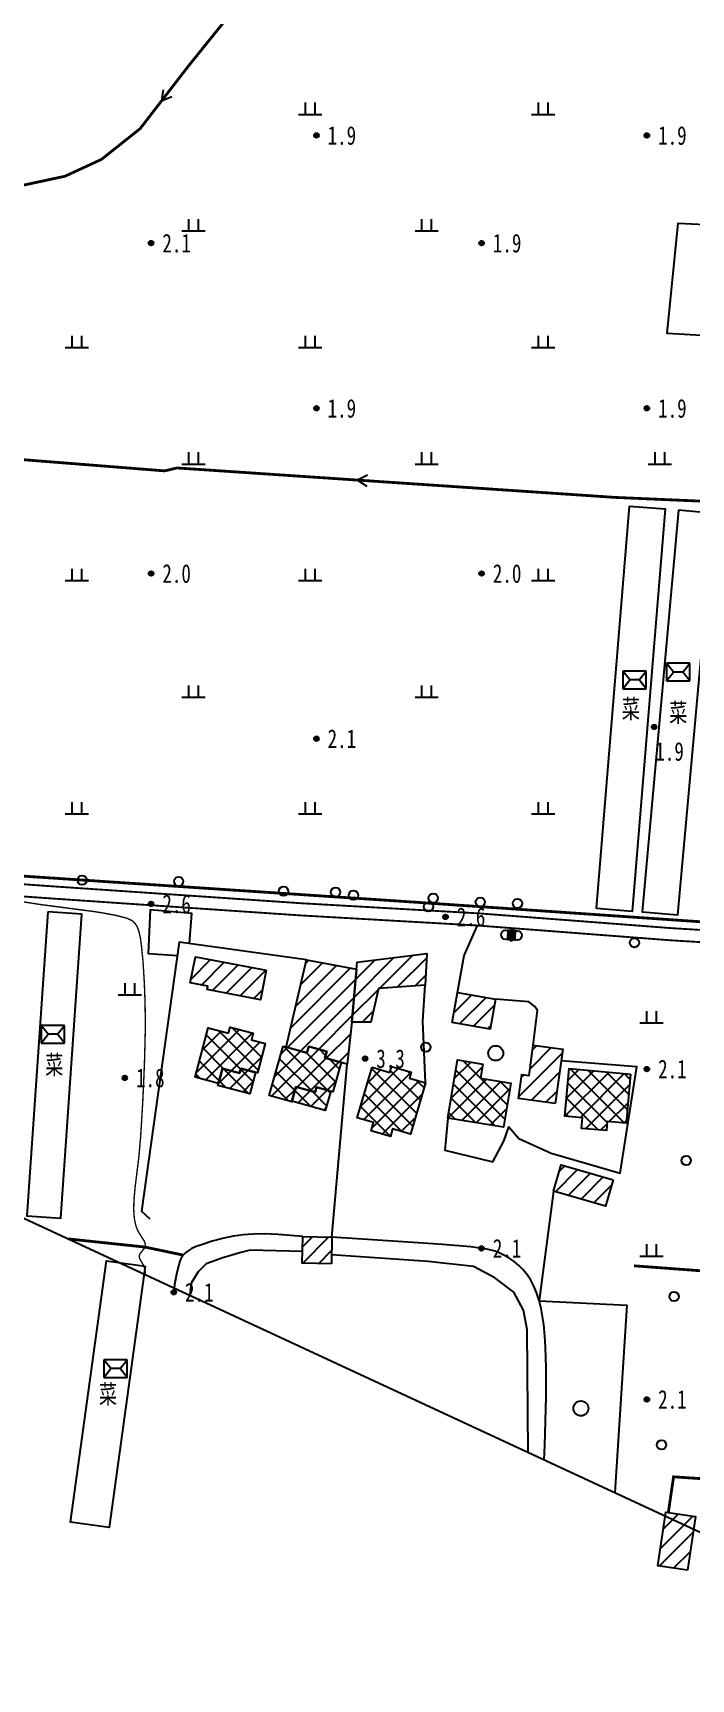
# Model space of a CAD drawing. Header units: metres. Extents: x 494039 to 619385, y 3351420 to 3402703.
# Drawn here: x 586540.3 to 586681.4, y 3393712.2 to 3394065.3 of the extents above; entities that cross this region are included whole.
import ezdxf
from ezdxf.enums import TextEntityAlignment as Align

# ---------------------------------------------------------------- set-up
doc = ezdxf.new("R2010")
doc.units = ezdxf.units.M
for name, pattern in [('2430', [0]), ('2450', [0]), ('4410a', [0]), ('8521', [0]), ('9610', [0])]:
    doc.linetypes.add(name, pattern=pattern)
for name, color, linetype in [('210100', 130, 'Continuous'), ('220200', 130, 'Continuous'), ('261301', 141, 'Continuous'), ('310300', 8, 'Continuous'), ('310500', 8, 'Continuous'), ('330400', 8, 'Continuous'), ('380201', 8, '2430'), ('380202', 8, '2450'), ('440100', 8, 'Continuous'), ('510301', 8, 'Continuous'), ('510402', 8, 'Continuous'), ('720100', 8, 'Continuous'), ('760201', 8, '8521'), ('810100', 8, '9610'), ('810302', 8, 'Continuous'), ('810501', 8, 'Continuous'), ('范围线', 8, 'Continuous')]:
    doc.layers.add(name, color=color, linetype=linetype)
doc.layers.add('710101', color=8, linetype='Continuous', lineweight=0)
pattern_1 = [(45, (0, 0), (-1.767766953, 1.767766953), []), (135, (0, 0), (-1.767766953, -1.767766953), [])]
pattern_2 = [(45, (0, 0), (-1.767766953, 1.767766953), [])]

# ---------------------------------------------------------------- blocks, each defined once
blk = doc.blocks.new('gc170')
at = {"linetype": 'Continuous'}
blk.add_circle((0, 0), 0.5, dxfattribs=at)
blk = doc.blocks.new('gu')
at = {"flags": 128}
for points in [[(3.75, 0), (-3.75, 0)], [(2.71, -0.6), (3.75, 0), (3.75, 0), (2.71, 0.6)]]:
    blk.add_lwpolyline(points, dxfattribs=at)
blk = doc.blocks.new('p_point')
for radius in [0.25, 0.2, 0.15, 0.1, 0.05]:
    blk.add_circle((0, 0), radius)
blk.add_point((0, 0))
blk = doc.blocks.new('vm')
at = {"linetype": 'Continuous'}
for p, q in [((1.25, 0), (-1.25, 0)), ((-0.5, 0), (-0.5, 1.3)), ((0.5, 1.3), (0.5, 0))]:
    blk.add_line(p, q, dxfattribs=at)
blk = doc.blocks.new('v1')
blk.add_circle((0, 0), 0.8)
blk = doc.blocks.new('mf')
for p, q in [((1.25, 0.95), (-1.25, 0.95)), ((-1.25, 0.95), (-1.25, -0.95)), ((0.5, 0), (-0.5, 0)), ((1.25, -0.95), (1.25, 0.95)), ((-1.25, -0.95), (1.25, -0.95))]:
    blk.add_line(p, q)
at = {"flags": 128}
for points in [[(-1.25, -0.95), (-0.5, 0), (-1.25, 0.95)], [(1.25, -0.95), (0.5, 0), (1.25, 0.95)]]:
    blk.add_lwpolyline(points, dxfattribs=at)
blk = doc.blocks.new('1-3&1-4')
at = {"layer": '310300', "linetype": 'Continuous'}
h = blk.add_hatch(dxfattribs=at)
h.set_pattern_fill('ANSI31', color=8, scale=20, style=0)
h.set_pattern_definition(pattern_2)
h.paths.add_polyline_path([(586590.2685, 3393864.2369), (586589.0564, 3393857.9087), (586577.6413, 3393860.0951), (586577.7753, 3393860.7946), (586574.0311, 3393861.5118), (586575.1093, 3393867.1405)])
h = blk.add_hatch(dxfattribs=at)
h.set_pattern_fill('ANSI31', color=8, scale=20, style=0)
h.set_pattern_definition(pattern_2)
h.paths.add_polyline_path([(586608.6308, 3393853.0834), (586609.8298, 3393865.9811), (586624.7649, 3393867.8626), (586624.3778, 3393861.033), (586614.3729, 3393860.305), (586612.7056, 3393853.1021)])
h = blk.add_hatch(dxfattribs=at)
h.set_pattern_fill('ANSI31', color=8, scale=20, style=0)
h.set_pattern_definition(pattern_2)
h.paths.add_polyline_path([(586607.6558, 3393844.1221), (586602.892, 3393845.4583), (586603.2782, 3393846.8349), (586599.4234, 3393847.9162), (586599.0283, 3393846.5077), (586594.6028, 3393847.7491), (586598.9157, 3393866.4464), (586609.6906, 3393864.4835), (586608.6308, 3393853.0834)])
h = blk.add_hatch(dxfattribs=at)
h.set_pattern_fill('ANSI31', color=8, scale=20, style=0)
h.set_pattern_definition(pattern_2)
h.paths.add_polyline_path([(586630.1948, 3393853.0368), (586631.3317, 3393859.4899), (586639.4426, 3393858.0609), (586638.3056, 3393851.6078)])
h = blk.add_hatch(dxfattribs=at)
h.set_pattern_fill('ANSI31', color=8, scale=20, style=0)
h.set_pattern_definition(pattern_2)
h.paths.add_polyline_path([(586652.2696, 3393835.6481), (586644.4103, 3393836.7333), (586645.1227, 3393841.8926), (586646.6605, 3393841.6802), (586647.5561, 3393848.1663), (586653.8776, 3393847.2934)])
h = blk.add_hatch(dxfattribs=at)
h.set_pattern_fill('ANSI31', color=8, scale=20, style=0)
h.set_pattern_definition(pattern_2)
h.paths.add_polyline_path([(586664.6962, 3393819.2866), (586663.0643, 3393813.6229), (586651.8983, 3393816.8401), (586653.5302, 3393822.5037)])
h = blk.add_hatch(dxfattribs=at)
h.set_pattern_fill('ANSI31', color=8, scale=20, style=0)
h.set_pattern_definition(pattern_2)
h.paths.add_polyline_path([(586604.268, 3393801.2953), (586598.014, 3393801.4386), (586598.1437, 3393807.1022), (586604.3977, 3393806.959)])
h = blk.add_hatch(dxfattribs=at)
h.set_pattern_fill('ANSI31', color=8, scale=20, style=0)
h.set_pattern_definition(pattern_2)
h.paths.add_polyline_path([(586680.6507, 3393735.555), (586674.275, 3393736.4809), (586675.9529, 3393748.0336), (586682.3286, 3393747.1077)])
at = {"layer": '310500', "linetype": 'Continuous'}
h = blk.add_hatch(dxfattribs=at)
h.set_pattern_fill('ANSI37', color=8, scale=20, style=0)
h.set_pattern_definition(pattern_1)
h.paths.add_polyline_path([(586582.2291, 3393850.7273), (586582.5831, 3393852.0592), (586587.5236, 3393850.7462), (586587.1451, 3393849.3221), (586590.0912, 3393848.5391), (586588.4078, 3393842.2051), (586584.8317, 3393843.1555), (586584.5776, 3393842.1992), (586580.9137, 3393843.1729), (586580.0597, 3393839.9598), (586575.0495, 3393841.2913), (586577.8655, 3393851.887)])
h = blk.add_hatch(dxfattribs=at)
h.set_pattern_fill('ANSI37', color=8, scale=20, style=0)
h.set_pattern_definition(pattern_1)
h.paths.add_polyline_path([(586593.9393, 3393847.9352), (586599.0283, 3393846.5077), (586599.4234, 3393847.9162), (586603.2782, 3393846.8349), (586602.892, 3393845.4583), (586606.3496, 3393844.4885), (586604.5849, 3393838.1973), (586601.1169, 3393839.1701), (586600.8055, 3393838.0597), (586596.6856, 3393839.2153), (586595.784, 3393836.001), (586590.9705, 3393837.3512)])
h = blk.add_hatch(dxfattribs=at)
h.set_pattern_fill('ANSI37', color=8, scale=20, style=0)
h.set_pattern_definition(pattern_1)
h.paths.add_polyline_path([(586584.5776, 3393842.1992), (586584.8317, 3393843.1555), (586588.01, 3393842.3108), (586586.7897, 3393837.7192), (586579.9475, 3393839.5376), (586580.9137, 3393843.1729)])
h = blk.add_hatch(dxfattribs=at)
h.set_pattern_fill('ANSI37', color=8, scale=20, style=0)
h.set_pattern_definition(pattern_1)
h.paths.add_polyline_path([(586612.9903, 3393843.4668), (586616.8352, 3393842.3347), (586617.1992, 3393843.5711), (586621.3598, 3393842.346), (586620.9873, 3393841.0812), (586624.4619, 3393840.0581), (586621.2257, 3393829.0675), (586617.3972, 3393830.1948), (586616.92, 3393828.5743), (586612.7688, 3393829.7967), (586613.2937, 3393831.5793), (586609.7935, 3393832.61)])
h = blk.add_hatch(dxfattribs=at)
h.set_pattern_fill('ANSI37', color=8, scale=20, style=0)
h.set_pattern_definition(pattern_1)
h.paths.add_polyline_path([(586629.2152, 3393832.5442), (586631.2974, 3393845.0073), (586636.7175, 3393844.1018), (586636.2135, 3393841.085), (586642.7337, 3393839.9956), (586641.1555, 3393830.5494)])
h = blk.add_hatch(dxfattribs=at)
h.set_pattern_fill('ANSI37', color=8, scale=20, style=0)
h.set_pattern_definition(pattern_1)
h.paths.add_polyline_path([(586668.4358, 3393841.9554), (586667.4757, 3393831.4512), (586663.4103, 3393831.8228), (586663.2287, 3393829.8353), (586657.8981, 3393830.3225), (586658.1035, 3393832.5702), (586654.3282, 3393832.9153), (586655.2645, 3393843.1592)])
h = blk.add_hatch(dxfattribs=at)
h.set_pattern_fill('ANSI37', color=8, scale=20, style=0)
h.set_pattern_definition(pattern_1)
h.paths.add_polyline_path([(586600.8055, 3393838.0597), (586601.1169, 3393839.1701), (586604.1255, 3393838.3262), (586602.9584, 3393834.1656), (586595.83, 3393836.1651), (586596.6856, 3393839.2153)])
at = {"layer": '210100', "color": 141, "linetype": 'Continuous', "elevation": 0.9784, "flags": 128}
for points in [[(586598.0707, 3393803.9131), (586598.0706, 3393803.9131), (586586.831, 3393804.2106), (586584.8818, 3393803.7376), (586581.036, 3393802.5748), (586577.4595, 3393801.2479), (586575.692, 3393799.5569), (586574.2172, 3393797.1338), (586573.8945, 3393794.5393)], [(586646.4768, 3393760.845), (586646.2549, 3393787.1917), (586645.4695, 3393791.3615), (586643.3845, 3393795.2158), (586639.3208, 3393798.2458), (586634.7129, 3393800.6846), (586625.0412, 3393801.7799), (586604.3122, 3393803.226)]]:
    blk.add_lwpolyline(points, dxfattribs=at)
at = {"layer": '220200', "color": 141, "linetype": 'Continuous', "const_width": 0.6, "flags": 128}
for points in [[(586516.7115, 3394035.3716), (586520.7204, 3394032.0768), (586524.9477, 3394031.16), (586532.6776, 3394031.4276), (586547.1479, 3394034.5243), (586554.982, 3394038.1394), (586563.2795, 3394044.741), (586573.6625, 3394058.208), (586582.0444, 3394068.6003), (586583.9923, 3394069.6335), (586586.9934, 3394069.73), (586644.9478, 3394068.5476), (586704.029, 3394067.6809), (586733.3777, 3394066.9202)], [(586534.4949, 3394031.8166), (586533.6617, 3394001.2639), (586534.5193, 3393999.6247), (586533.392, 3393974.118), (586568.5616, 3393971.3365), (586571.1585, 3393971.967), (586665.0712, 3393965.6495), (586698.5412, 3393964.1871)], [(586695.1594, 3393873.8327), (586620.0751, 3393878.9813), (586527.6634, 3393885.1264), (586488.7379, 3393888.8955)], [(586669.1663, 3393800.8471), (586751.1362, 3393794.7475)]]:
    blk.add_lwpolyline(points, dxfattribs=at)
at = {"layer": '220200', "color": 141, "linetype": 'Continuous', "const_width": 0.6, "elevation": 2.2585, "flags": 128}
blk.add_lwpolyline([(586547.8742, 3393806.6186), (586564.3129, 3393804.8694), (586572.5168, 3393803.1432)], dxfattribs=at)
at = {"layer": '310300', "color": 8, "linetype": 'Continuous', "flags": 128}
for points, elevation in [([(586590.2685, 3393864.2369), (586589.0564, 3393857.9087), (586577.6413, 3393860.0951), (586577.7753, 3393860.7946), (586574.0311, 3393861.5118), (586575.1093, 3393867.1405)], 6.4696), ([(586630.1948, 3393853.0368), (586631.3317, 3393859.4899), (586639.4426, 3393858.0609), (586638.3056, 3393851.6078)], 5.5002), ([(586664.6962, 3393819.2866), (586663.0643, 3393813.6229), (586651.8983, 3393816.8401), (586653.5302, 3393822.5037)], 4.7907), ([(586680.6507, 3393735.555), (586674.275, 3393736.4809), (586675.9529, 3393748.0336), (586682.3286, 3393747.1077)], 5.2502)]:
    blk.add_lwpolyline(points, close=True, dxfattribs=dict(at, elevation=elevation))
for points in [[(586608.6308, 3393853.0834), (586609.8298, 3393865.9811), (586624.7649, 3393867.8626), (586624.3778, 3393861.033), (586614.3729, 3393860.305), (586612.7056, 3393853.1021)], [(586607.6558, 3393844.1221), (586602.892, 3393845.4583), (586603.2782, 3393846.8349), (586599.4234, 3393847.9162), (586599.0283, 3393846.5077), (586594.6028, 3393847.7491), (586598.9157, 3393866.4464), (586609.6906, 3393864.4835), (586608.6308, 3393853.0834)], [(586652.2696, 3393835.6481), (586644.4103, 3393836.7333), (586645.1227, 3393841.8926), (586646.6605, 3393841.6802), (586647.5561, 3393848.1663), (586653.8776, 3393847.2934)], [(586604.268, 3393801.2953), (586598.014, 3393801.4386), (586598.1437, 3393807.1022), (586604.3977, 3393806.959)]]:
    blk.add_lwpolyline(points, close=True, dxfattribs=at)
at = {"layer": '310500', "color": 8, "linetype": 'Continuous', "flags": 128}
for points in [[(586582.2291, 3393850.7273), (586582.5831, 3393852.0592), (586587.5236, 3393850.7462), (586587.1451, 3393849.3221), (586590.0912, 3393848.5391), (586588.4078, 3393842.2051), (586584.8317, 3393843.1555), (586584.5776, 3393842.1992), (586580.9137, 3393843.1729), (586580.0597, 3393839.9598), (586575.0495, 3393841.2913), (586577.8655, 3393851.887)], [(586593.9393, 3393847.9352), (586599.0283, 3393846.5077), (586599.4234, 3393847.9162), (586603.2782, 3393846.8349), (586602.892, 3393845.4583), (586606.3496, 3393844.4885), (586604.5849, 3393838.1973), (586601.1169, 3393839.1701), (586600.8055, 3393838.0597), (586596.6856, 3393839.2153), (586595.784, 3393836.001), (586590.9705, 3393837.3512)], [(586584.5776, 3393842.1992), (586584.8317, 3393843.1555), (586588.01, 3393842.3108), (586586.7897, 3393837.7192), (586579.9475, 3393839.5376), (586580.9137, 3393843.1729)], [(586612.9903, 3393843.4668), (586616.8352, 3393842.3347), (586617.1992, 3393843.5711), (586621.3598, 3393842.346), (586620.9873, 3393841.0812), (586624.4619, 3393840.0581), (586621.2257, 3393829.0675), (586617.3972, 3393830.1948), (586616.92, 3393828.5743), (586612.7688, 3393829.7967), (586613.2937, 3393831.5793), (586609.7935, 3393832.61)], [(586629.2152, 3393832.5442), (586631.2974, 3393845.0073), (586636.7175, 3393844.1018), (586636.2135, 3393841.085), (586642.7337, 3393839.9956), (586641.1555, 3393830.5494)], [(586668.4358, 3393841.9554), (586667.4757, 3393831.4512), (586663.4103, 3393831.8228), (586663.2287, 3393829.8353), (586657.8981, 3393830.3225), (586658.1035, 3393832.5702), (586654.3282, 3393832.9153), (586655.2645, 3393843.1592)], [(586600.8055, 3393838.0597), (586601.1169, 3393839.1701), (586604.1255, 3393838.3262), (586602.9584, 3393834.1656), (586595.83, 3393836.1651), (586596.6856, 3393839.2153)]]:
    blk.add_lwpolyline(points, close=True, dxfattribs=at)
at = {"layer": '330400', "color": 8, "linetype": 'Continuous', "flags": 128}
for points, elevation in [([(586661.1239, 3393877.45), (586668.1871, 3393963.791), (586675.8322, 3393963.1656), (586668.7691, 3393876.8246)], 3.3888), ([(586678.7069, 3393962.9219), (586670.9204, 3393876.782), (586678.5587, 3393876.0915), (586686.3452, 3393962.2314)], 3.3888), ([(586564.3723, 3393800.7928), (586556.6539, 3393744.6974), (586548.3777, 3393745.8361), (586556.0962, 3393801.9315)], 2)]:
    blk.add_lwpolyline(points, close=True, dxfattribs=dict(at, elevation=elevation))
blk.add_lwpolyline([(586543.4558, 3393876.801), (586538.9627, 3393811.6037), (586546.2861, 3393811.099), (586550.7792, 3393876.2963)], close=True, dxfattribs=at)
at = {"layer": '380201', "color": 8, "linetype": '2430', "const_width": 0.6, "elevation": 4.3214, "flags": 128}
blk.add_lwpolyline([(586689.5511, 3393754.8096), (586677.6279, 3393755.5893), (586676.5186, 3393747.9515)], dxfattribs=at)
at = {"layer": '380202', "color": 8, "linetype": '2450', "flags": 128}
for points, elevation in [([(586573.8719, 3393869.976), (586574.3893, 3393876.4202), (586565.4118, 3393877.1735), (586565.0301, 3393867.8251), (586571.2584, 3393867.384)], 4.2797), ([(586624.4619, 3393840.0581), (586623.8733, 3393853.2866), (586624.3778, 3393861.033)], 5.5002)]:
    blk.add_lwpolyline(points, dxfattribs=dict(at, elevation=elevation))
for points in [[(586598.9157, 3393866.4464), (586571.667, 3393870.2868), (586563.5433, 3393812.5695), (586565.3251, 3393810.894)], [(586604.3977, 3393806.959), (586607.6558, 3393844.1221)], [(586629.2152, 3393832.5442), (586628.5936, 3393825.6286), (586638.9179, 3393823.1174), (586641.2121, 3393827.6135), (586642.3099, 3393830.6283), (586644.4655, 3393828.1561), (586651.37, 3393824.9904), (586666.1511, 3393820.699), (586669.7451, 3393843.5576), (586653.5373, 3393844.8288)]]:
    blk.add_lwpolyline(points, dxfattribs=at)
at = {"layer": '440100', "color": 8, "linetype": '4410a', "const_width": 0.4, "flags": 128}
blk.add_lwpolyline([(586480.1528, 3393887.4703), (586482.9504, 3393886.6107), (586545.2791, 3393882.1813), (586597.9371, 3393878.6008), (586635.7414, 3393876.4457), (586677.2399, 3393873.2641), (586697.7571, 3393872.02)], dxfattribs=at)
at = {"layer": '440100', "color": 8, "linetype": 'Continuous', "const_width": 0.4, "flags": 128}
blk.add_lwpolyline([(586528.3097, 3393880.7674), (586545.0978, 3393879.5744), (586597.7741, 3393875.9927), (586635.5671, 3393873.8382), (586677.0609, 3393870.657), (586708.6414, 3393868.7419), (586748.2486, 3393866.1253), (586757.0004, 3393865.6016)], dxfattribs=at)
at = {"layer": '510402', "color": 8, "linetype": 'Continuous'}
for p, q in [((586642.7191, 3393872.9895), (586642.5887, 3393870.593)), ((586642.5887, 3393870.593), (586643.048, 3393870.568)), ((586643.1784, 3393872.9645), (586642.7191, 3393872.9895)), ((586643.048, 3393870.568), (586643.1784, 3393872.9645))]:
    blk.add_line(p, q, dxfattribs=at)
at = {"layer": '510402', "color": 8, "linetype": 'Continuous', "const_width": 2.4, "flags": 128}
blk.add_lwpolyline([(586643.8821, 3393871.7244), (586641.885, 3393871.8331)], dxfattribs=at)
at = {"layer": '710101', "color": 8, "linetype": 'Continuous', "const_width": 0.3, "elevation": 2, "flags": 128}
blk.add_lwpolyline([(586536.148, 3393879.2319), (586542.0507, 3393878.3145), (586553.4918, 3393876.8128), (586555.422, 3393876.506), (586558.1632, 3393875.984), (586560.3839, 3393875.4175), (586561.4307, 3393874.9357), (586561.8742, 3393874.601), (586562.2504, 3393874.1854), (586562.6035, 3393873.6184), (586562.7696, 3393873.2614), (586563.0654, 3393872.3897), (586563.3516, 3393871.0221), (586563.5515, 3393869.5529), (586563.8864, 3393866.1806), (586564.1765, 3393861.4994), (586564.2868, 3393858.6723), (586564.358, 3393855.8602), (586564.3829, 3393851.4246), (586564.2305, 3393845.1808), (586564.0494, 3393840.6133), (586563.805, 3393835.462), (586563.3879, 3393828.5731), (586562.9779, 3393823.9544), (586562.2245, 3393817.9709), (586561.95, 3393815.0222), (586561.9008, 3393812.9096), (586561.9989, 3393811.3537), (586562.1061, 3393810.5881), (586562.3507, 3393809.4925), (586562.667, 3393808.6116), (586563.0282, 3393807.9168), (586564.0927, 3393806.2623), (586564.2407, 3393805.9503), (586564.3781, 3393805.4604), (586564.3651, 3393805.0438), (586564.2008, 3393804.6471), (586563.2609, 3393803.4568), (586563.0833, 3393803.013), (586563.1079, 3393802.6331), (586563.1847, 3393802.3994), (586563.9417, 3393801.0553), (586564.232, 3393800.3177), (586564.3865, 3393799.493), (586564.4148, 3393799.0392), (586564.4139, 3393798.9405)], dxfattribs=at)
at = {"layer": '760201', "color": 8, "linetype": '8521', "elevation": 2.7199, "flags": 128}
for points in [[(586598.1437, 3393807.1022), (586592.8346, 3393807.5732), (586589.8519, 3393807.7042), (586587.5753, 3393807.67), (586586.4603, 3393807.5966), (586585.4105, 3393807.5048), (586583.3226, 3393807.2089), (586581.2426, 3393806.7845), (586578.7448, 3393806.1256), (586576.4412, 3393805.3804), (586575.3028, 3393804.9559), (586574.2493, 3393804.4777), (586573.7944, 3393804.2222), (586573.1018, 3393803.7322), (586572.5168, 3393803.1432), (586572.0745, 3393802.4699), (586571.8799, 3393802.0715), (586571.5428, 3393801.1601), (586571.037, 3393799.0917), (586570.6732, 3393796.8705), (586570.5911, 3393796.0729)], [(586649.917, 3393759.2479), (586650.0196, 3393762.2787), (586650.2853, 3393772.7244), (586650.316, 3393778.8006), (586650.2694, 3393781.3965), (586650.1147, 3393784.845), (586649.8002, 3393788.2716), (586649.5566, 3393789.973), (586649.236, 3393791.6638), (586648.7924, 3393793.4394), (586648.27, 3393795.0911), (586647.6913, 3393796.5061), (586646.9292, 3393797.9427), (586646.1204, 3393799.1178), (586645.3301, 3393800.0554), (586644.4614, 3393800.9244), (586643.4413, 3393801.7819), (586642.2874, 3393802.5812), (586641.1383, 3393803.225), (586639.9374, 3393803.7507), (586639.0829, 3393804.0384), (586637.6022, 3393804.4049), (586635.6194, 3393804.7246), (586634.2049, 3393804.888), (586628.1316, 3393805.4322), (586623.9737, 3393805.7302), (586604.3977, 3393806.959)]]:
    blk.add_lwpolyline(points, dxfattribs=at)
at = {"layer": '810100', "color": 8, "linetype": '9610', "flags": 128}
for points in [[(586691.0811, 3393999.9746), (586676.2824, 3394000.803), (586678.6446, 3394024.4732), (586692.9893, 3394023.7364)], [(586631.3317, 3393859.4899), (586632.7486, 3393867.3755), (586635.5671, 3393873.8382)], [(586647.5561, 3393848.1663), (586648.4408, 3393855.6093), (586647.8711, 3393856.4974), (586646.6001, 3393857.4368), (586639.4426, 3393858.0609)], [(586651.8983, 3393816.8401), (586648.7924, 3393793.4394)], [(586648.8191, 3393793.3414), (586667.6215, 3393792.3822), (586665.0171, 3393752.2381)]]:
    blk.add_lwpolyline(points, dxfattribs=at)
at = {"layer": '范围线', "color": 8, "flags": 128}
blk.add_lwpolyline([(580974.9971, 3398172.2884), (580158.1729, 3397748.7629), (583102.2681, 3395406.1495), (589376.9328, 3392493.3034), (594318.9563, 3392016.403), (594002.9657, 3392059.9931), (593709.5027, 3392110.274), (593489.39, 3392154.2585), (593446.55, 3392164.1073), (593184.0367, 3392224.4585), (592856.0894, 3392311.9807), (592630.9821, 3392379.424), (592345.2786, 3392474.0542), (592112.8421, 3392558.6278), (591835.9381, 3392668.5492), (591571.4074, 3392783.2499), (591303.4331, 3392909.9936), (591275.2655, 3392923.316), (591065.2798, 3393031.2284), (591019.813, 3393054.5939), (590886.2864, 3393127.1825), (590776.1303, 3393189.2284), (589711.9005, 3393302.4152), (583546.9224, 3396125.8295)], close=True, dxfattribs=at)
at = {"layer": '261301', "color": 141, "linetype": 'Continuous', "xscale": 2, "yscale": 2}
for p, rotation in [((586572.4512, 3394056.6369, 2.2138), 232.3687633932567), ((586617.3594, 3393968.8591, 2.8592), 176.1501445350203)]:
    blk.add_blockref('gu', p, dxfattribs=dict(at, rotation=rotation))
at = {"layer": '330400', "color": 8, "linetype": 'Continuous', "xscale": 2, "yscale": 2}
for p in [(586669.2522, 3393926.49), (586678.6476, 3393928.1897), (586544.5879, 3393850.5202), (586557.9745, 3393778.8101)]:
    blk.add_blockref('mf', p, dxfattribs=at)
at = {"layer": '510301', "color": 8, "linetype": 'Continuous', "xscale": 2, "yscale": 2}
for p in [(586550.8406, 3393883.5731, 3.0373), (586571.5359, 3393883.2846, 2.9183), (586594.0311, 3393881.1761, 2.8129), (586605.1727, 3393880.9804, 2.9183), (586609.0028, 3393880.3279, 2.7694), (586625.0792, 3393877.8568, 2.482), (586626.1108, 3393879.7037, 2.8736), (586636.2031, 3393878.8498, 2.8486), (586644.1628, 3393878.5612, 3.3201), (586669.2533, 3393870.1494, 2.8693), (586624.5203, 3393847.754, 10.911), (586680.3443, 3393823.4323, 2.9378), (586677.7513, 3393794.2535, 2.9973), (586675.0555, 3393762.4355, 3.027)]:
    blk.add_blockref('gc170', p, dxfattribs=at)
at = {"layer": '510402', "color": 8, "linetype": 'Continuous', "xscale": 2, "yscale": 2}
for p in [(586641.6554, 3393871.8456), (586644.1117, 3393871.7119)]:
    blk.add_blockref('gc170', p, dxfattribs=at)
at = {"layer": '720100', "color": 8, "linetype": 'Continuous', "xscale": 2, "yscale": 2, "zscale": 2}
for p in [(586601.0624, 3394043.2812, 1.8995), (586671.9172, 3394043.2813, 1.9102), (586565.6362, 3394020.1831, 2.0689), (586636.491, 3394020.1832, 1.9212), (586601.0636, 3393984.7558, 1.9307), (586671.9183, 3393984.7559, 1.9468), (586565.6361, 3393949.3283, 2.0399), (586636.4909, 3393949.3285, 2.0157), (586673.4677, 3393916.414, 1.8561), (586601.0634, 3393913.901, 2.0556), (586565.6359, 3393878.4735, 2.6085), (586628.7666, 3393875.6864, 2.5893), (586611.4952, 3393845.2799, 3.3058), (586671.9181, 3393843.0463, 2.1351), (586559.9924, 3393841.1436, 1.846), (586636.4828, 3393804.5961, 2.1035), (586570.486, 3393795.1638, 2.0669), (586671.9179, 3393772.1916, 2.0695)]:
    blk.add_blockref('p_point', p, dxfattribs=at)
at = {"layer": '810302', "color": 8, "linetype": 'Continuous', "xscale": 2, "yscale": 2}
for p in [(586599.7016, 3394047.7213), (586649.7016, 3394047.7213), (586574.7016, 3394022.7213), (586624.7016, 3394022.7213), (586549.7016, 3393997.7213), (586599.7016, 3393997.7213), (586649.7016, 3393997.7213), (586574.7016, 3393972.7213), (586624.7016, 3393972.7213), (586674.7016, 3393972.7213), (586549.7016, 3393947.7213), (586599.7016, 3393947.7213), (586649.7016, 3393947.7213), (586574.7016, 3393922.7213), (586624.7016, 3393922.7213), (586549.7016, 3393897.7213), (586599.7016, 3393897.7213), (586649.7016, 3393897.7213), (586561.0912, 3393858.8815, 3.2142), (586672.9096, 3393852.8687), (586672.9096, 3393802.8687)]:
    blk.add_blockref('vm', p, dxfattribs=at)
at = {"layer": '810501', "color": 8, "linetype": 'Continuous', "xscale": 2, "yscale": 2}
for p in [(586639.504, 3393846.449, 3.9876), (586657.7634, 3393770.2692, 3.3922)]:
    blk.add_blockref('v1', p, dxfattribs=at)
at = {"color": 8, "width": 0.75}
for p in [(586668.4781, 3393920.3078, 3.3888), (586678.6328, 3393919.5067, 3.3888), (586544.871, 3393843.95, 3.4862), (586556.375, 3393773.3145, 2)]:
    blk.add_text('菜', height=4, dxfattribs=at).set_placement(p, align=Align.MIDDLE_CENTER)
at = {"layer": '720100', "color": 8, "width": 0.75}
for s, p in [('1.9', (586603.4624, 3394043.2812, 1.8995)), ('1.9', (586674.3172, 3394043.2813, 1.9102)), ('2.1', (586568.0362, 3394020.1831, 2.0689)), ('1.9', (586638.891, 3394020.1832, 1.9212)), ('1.9', (586603.4636, 3393984.7558, 1.9307)), ('1.9', (586674.3183, 3393984.7559, 1.9468)), ('2.0', (586568.0361, 3393949.3283, 2.0399)), ('2.0', (586638.8909, 3393949.3285, 2.0157)), ('2.1', (586603.4634, 3393913.901, 2.0556)), ('1.9', (586673.7163, 3393911.1683, 1.8561)), ('2.6', (586568.0359, 3393878.4735, 2.6085)), ('2.6', (586631.1666, 3393875.6864, 2.5893)), ('3.3', (586613.8952, 3393845.2799, 3.3058)), ('1.8', (586562.3924, 3393841.1436, 1.846)), ('2.1', (586674.3181, 3393843.0463, 2.1351)), ('2.1', (586638.8828, 3393804.5961, 2.1035)), ('2.1', (586572.886, 3393795.1638, 2.0669)), ('2.1', (586674.3179, 3393772.1916, 2.0695))]:
    blk.add_text(s, height=4, dxfattribs=at).set_placement(p, align=Align.MIDDLE_LEFT)

msp = doc.modelspace()

# ---------------------------------------------------------------- block references
msp.add_blockref('1-3&1-4', (0, 0))

doc.saveas('drawing.dxf')
